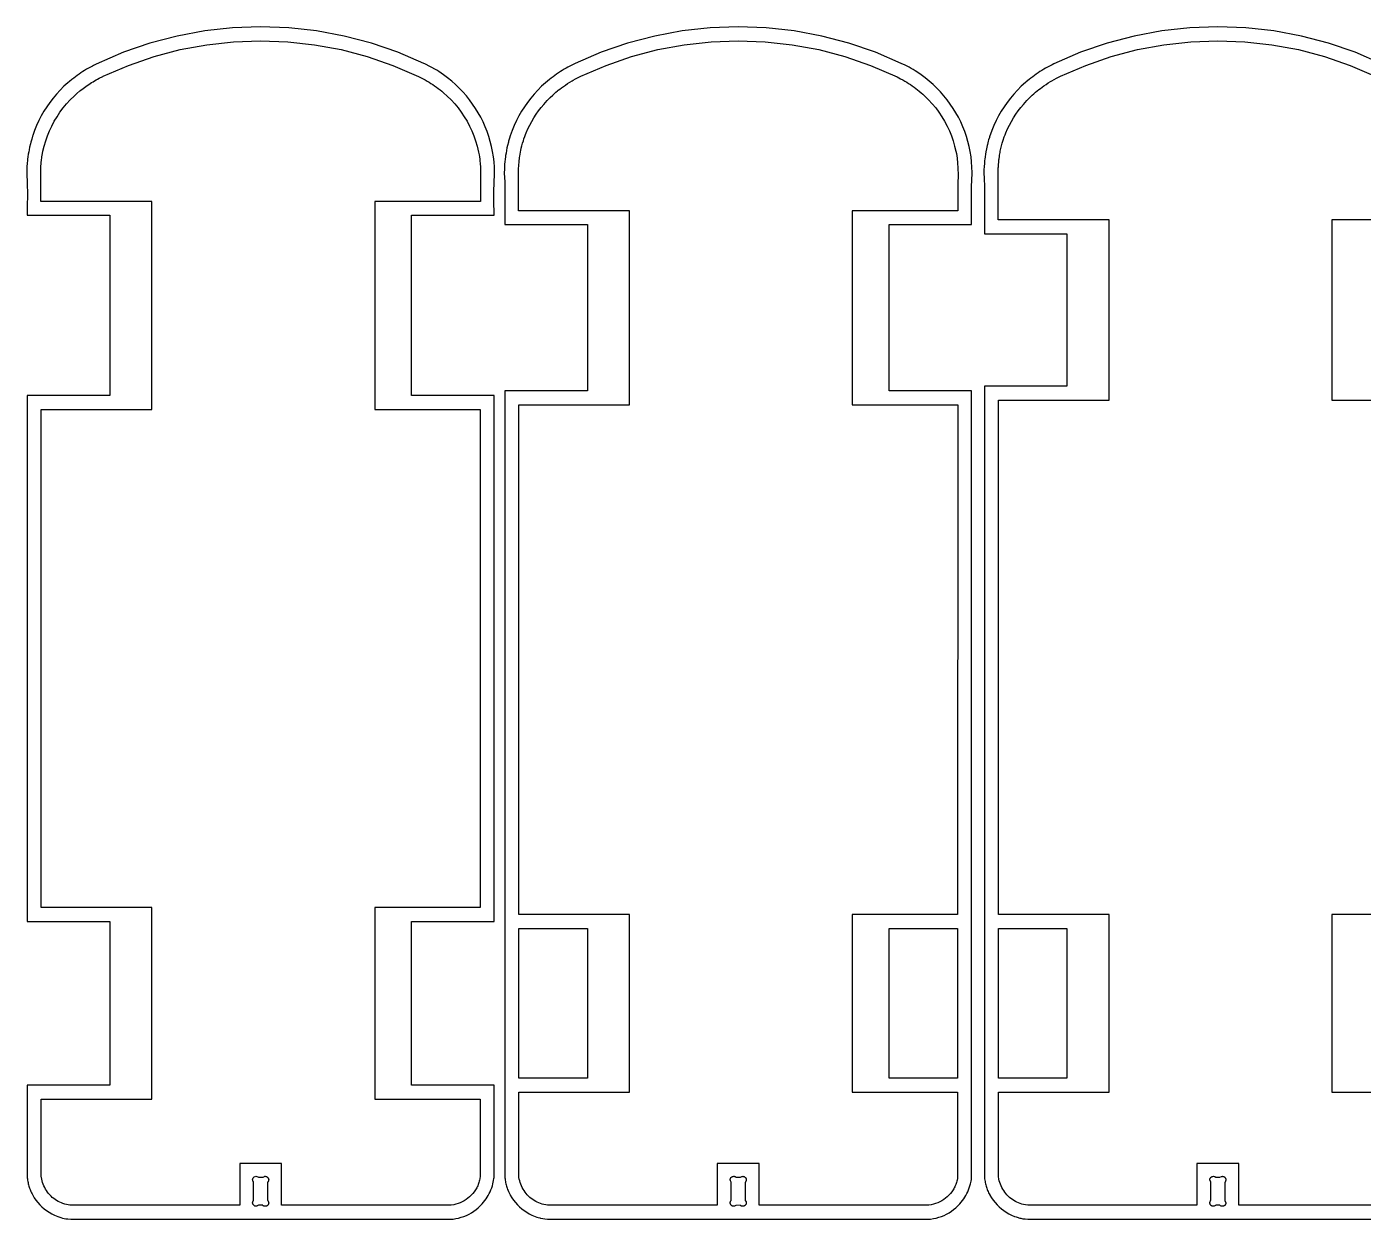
# Model space of a CAD drawing. Extents: x 33 to 204, y -108 to 31.
# Drawn here: x 100.81 to 148.54, y -58.58 to -16.02 of the extents above; entities that cross this region are included whole.
import ezdxf

# ---------------------------------------------------------------- set-up
doc = ezdxf.new("R2010")
doc.units = 0
doc.layers.add('SECTIONCUTEDGES', color=18, linetype='CONTINUOUS')

msp = doc.modelspace()

# ---------------------------------------------------------------- linework, layer by layer
at = {"layer": 'SECTIONCUTEDGES'}
for points in [[(101.92, -58.481), (102.028, -58.516), (102.092, -58.534), (102.148, -58.547), (102.204, -58.558), (102.28, -58.569), (102.382, -58.579), (115.945, -58.579), (116.034, -58.571), (116.133, -58.556), (116.231, -58.536), (116.327, -58.509), (116.422, -58.477), (116.515, -58.439), (116.605, -58.396), (116.693, -58.347), (116.777, -58.293), (116.858, -58.234), (116.935, -58.171), (117.008, -58.103), (117.077, -58.03), (117.126, -57.974), (117.172, -57.915), (117.215, -57.854), (117.256, -57.792), (117.293, -57.728), (117.328, -57.662), (117.36, -57.595), (117.389, -57.526), (117.415, -57.456), (117.438, -57.385), (117.457, -57.313), (117.483, -57.191), (117.494, -57.121), (117.497, -57.094), (117.498, -57.078), (117.498, -53.793), (114.552, -53.793), (114.552, -47.947), (117.498, -47.947), (117.498, -29.175), (114.552, -29.175), (114.552, -22.748), (117.498, -22.748), (117.498, -22.656), (117.496, -22.285), (117.494, -22.1), (117.495, -21.868), (117.5, -21.601), (117.506, -21.477), (117.514, -21.37), (117.517, -21.282), (117.517, -21.211), (117.511, -21.025), (117.498, -20.84), (117.476, -20.656), (117.446, -20.473), (117.409, -20.291), (117.364, -20.111), (117.311, -19.934), (117.25, -19.758), (117.182, -19.586), (117.107, -19.416), (117.025, -19.25), (116.935, -19.088), (116.838, -18.93), (116.735, -18.776), (116.625, -18.626), (116.509, -18.482), (116.387, -18.342), (116.259, -18.208), (116.125, -18.079), (115.986, -17.957), (115.842, -17.84), (115.693, -17.73), (115.529, -17.62), (115.45, -17.572), (115.381, -17.53), (115.279, -17.472), (115.225, -17.444), (115.025, -17.344), (114.986, -17.326), (114.064, -16.93), (113.117, -16.604), (112.148, -16.348), (111.162, -16.165), (110.166, -16.054), (109.165, -16.017), (108.163, -16.054), (107.167, -16.165), (106.182, -16.348), (105.213, -16.604), (104.265, -16.93), (103.288, -17.352), (103.193, -17.4), (103.155, -17.42), (103.085, -17.458), (103.016, -17.497), (102.948, -17.537), (102.88, -17.578), (102.813, -17.62), (102.747, -17.664), (102.681, -17.708), (102.616, -17.754), (102.552, -17.801), (102.489, -17.849), (102.427, -17.898), (102.337, -17.971), (102.285, -18.016), (102.143, -18.144), (102.008, -18.279), (101.879, -18.419), (101.756, -18.565), (101.64, -18.716), (101.53, -18.873), (101.428, -19.034), (101.333, -19.199), (101.246, -19.369), (101.166, -19.542), (101.094, -19.719), (101.03, -19.898), (101.02, -19.927), (100.989, -20.03), (100.959, -20.134), (100.944, -20.194), (100.915, -20.315), (100.896, -20.406), (100.882, -20.481), (100.867, -20.569), (100.853, -20.658), (100.842, -20.747), (100.837, -20.792), (100.828, -20.881), (100.818, -21.017), (100.816, -21.063), (100.813, -21.178), (100.812, -21.225), (100.814, -21.327), (100.818, -21.393), (100.822, -21.455), (100.829, -21.602), (100.833, -21.758), (100.834, -21.845), (100.835, -21.99), (100.832, -22.441), (100.831, -22.748), (103.778, -22.748), (103.778, -29.175), (100.831, -29.175), (100.831, -47.947), (103.778, -47.947), (103.778, -53.793), (100.831, -53.793), (100.832, -57.083), (100.833, -57.103), (100.838, -57.141), (100.844, -57.187), (100.851, -57.228), (100.859, -57.27), (100.868, -57.311), (100.878, -57.352), (100.889, -57.393), (100.902, -57.433), (100.915, -57.473), (100.93, -57.513), (100.945, -57.552), (100.962, -57.591), (100.98, -57.63), (101.001, -57.672), (101.025, -57.717), (101.08, -57.809), (101.141, -57.898), (101.207, -57.982), (101.279, -58.062), (101.355, -58.137), (101.436, -58.207), (101.522, -58.272), (101.611, -58.331), (101.704, -58.384), (101.8, -58.432)], [(118.574, -58.272), (118.664, -58.331), (118.757, -58.384), (118.853, -58.432), (118.97, -58.48), (119.026, -58.499), (119.071, -58.514), (119.135, -58.532), (119.163, -58.539), (119.238, -58.554), (119.314, -58.566), (119.407, -58.577), (119.437, -58.579), (132.997, -58.579), (133.086, -58.571), (133.186, -58.556), (133.283, -58.536), (133.38, -58.509), (133.475, -58.477), (133.568, -58.439), (133.658, -58.396), (133.745, -58.347), (133.83, -58.293), (133.91, -58.234), (133.988, -58.171), (134.061, -58.103), (134.13, -58.03), (134.178, -57.974), (134.224, -57.915), (134.268, -57.854), (134.308, -57.792), (134.346, -57.728), (134.381, -57.662), (134.413, -57.595), (134.442, -57.526), (134.468, -57.456), (134.49, -57.385), (134.51, -57.313), (134.53, -57.221), (134.541, -57.161), (134.548, -57.11), (134.551, -57.074), (134.551, -29.009), (131.605, -29.009), (131.605, -23.08), (134.551, -23.08), (134.551, -22.962), (134.546, -22.13), (134.546, -22.071), (134.549, -21.774), (134.551, -21.655), (134.555, -21.549), (134.56, -21.46), (134.563, -21.424), (134.569, -21.318), (134.57, -21.221), (134.564, -21.025), (134.55, -20.84), (134.529, -20.656), (134.499, -20.473), (134.462, -20.291), (134.416, -20.111), (134.364, -19.934), (134.303, -19.758), (134.235, -19.586), (134.16, -19.416), (134.077, -19.25), (133.988, -19.088), (133.891, -18.93), (133.788, -18.776), (133.678, -18.626), (133.562, -18.482), (133.44, -18.342), (133.312, -18.208), (133.178, -18.079), (133.039, -17.957), (132.894, -17.84), (132.745, -17.73), (132.591, -17.627), (132.533, -17.59), (132.463, -17.548), (132.389, -17.503), (132.32, -17.466), (132.178, -17.393), (132.04, -17.326), (131.117, -16.93), (130.169, -16.604), (129.2, -16.348), (128.215, -16.165), (127.219, -16.054), (126.217, -16.017), (125.216, -16.054), (124.22, -16.165), (123.234, -16.348), (122.265, -16.604), (121.318, -16.93), (120.397, -17.325), (120.208, -17.42), (120.138, -17.458), (120.069, -17.497), (120, -17.537), (119.933, -17.578), (119.866, -17.62), (119.799, -17.664), (119.734, -17.708), (119.669, -17.754), (119.605, -17.801), (119.542, -17.849), (119.479, -17.898), (119.406, -17.958), (119.337, -18.016), (119.196, -18.144), (119.061, -18.279), (118.931, -18.419), (118.808, -18.565), (118.692, -18.716), (118.583, -18.873), (118.481, -19.034), (118.386, -19.199), (118.298, -19.369), (118.219, -19.542), (118.147, -19.719), (118.078, -19.913), (118.05, -20), (118.02, -20.104), (118.012, -20.134), (117.982, -20.254), (117.961, -20.345), (117.943, -20.437), (117.927, -20.525), (117.912, -20.614), (117.906, -20.658), (117.894, -20.747), (117.885, -20.836), (117.877, -20.926), (117.87, -21.04), (117.867, -21.109), (117.865, -21.225), (117.865, -21.261), (117.869, -21.384), (117.88, -21.563), (117.884, -21.664), (117.888, -22.087), (117.888, -22.22), (117.885, -22.627), (117.884, -23.08), (120.83, -23.08), (120.83, -29.009), (117.884, -29.009), (117.884, -57.08), (117.886, -57.103), (117.89, -57.141), (117.897, -57.187), (117.903, -57.228), (117.911, -57.27), (117.921, -57.311), (117.931, -57.352), (117.942, -57.393), (117.954, -57.433), (117.968, -57.473), (117.982, -57.513), (117.998, -57.552), (118.015, -57.591), (118.033, -57.63), (118.069, -57.702), (118.076, -57.714), (118.133, -57.809), (118.194, -57.898), (118.26, -57.982), (118.332, -58.062), (118.408, -58.137), (118.489, -58.207)], [(101.826, -57.875), (101.775, -57.837), (101.726, -57.797), (101.679, -57.754), (101.635, -57.708), (101.593, -57.66), (101.554, -57.61), (101.517, -57.558), (101.483, -57.504), (101.453, -57.448), (101.425, -57.39), (101.401, -57.332), (101.379, -57.271), (101.361, -57.21), (101.347, -57.148), (101.33, -57.035), (101.33, -54.291), (105.281, -54.291), (105.281, -47.448), (101.33, -47.448), (101.33, -29.674), (105.281, -29.674), (105.281, -22.25), (101.318, -22.25), (101.318, -21.911), (101.314, -21.171), (101.317, -21.065), (101.321, -20.981), (101.325, -20.922), (101.331, -20.864), (101.34, -20.776), (101.351, -20.689), (101.356, -20.66), (101.375, -20.545), (101.393, -20.46), (101.437, -20.274), (101.491, -20.091), (101.554, -19.911), (101.626, -19.734), (101.707, -19.561), (101.796, -19.393), (101.894, -19.229), (102, -19.07), (102.114, -18.917), (102.236, -18.77), (102.365, -18.629), (102.501, -18.495), (102.604, -18.401), (102.712, -18.309), (102.749, -18.28), (102.823, -18.222), (102.873, -18.185), (102.923, -18.149), (102.973, -18.113), (103.024, -18.078), (103.076, -18.044), (103.128, -18.011), (103.18, -17.979), (103.233, -17.947), (103.287, -17.916), (103.341, -17.886), (103.395, -17.857), (103.529, -17.79), (103.545, -17.782), (104.445, -17.396), (105.358, -17.082), (106.291, -16.835), (107.24, -16.659), (108.2, -16.552), (109.165, -16.517), (110.13, -16.552), (111.089, -16.659), (112.038, -16.835), (112.972, -17.082), (113.885, -17.396), (114.798, -17.788), (114.829, -17.803), (114.973, -17.878), (115.043, -17.916), (115.111, -17.956), (115.179, -17.997), (115.246, -18.04), (115.313, -18.083), (115.378, -18.128), (115.442, -18.174), (115.506, -18.222), (115.569, -18.27), (115.63, -18.32), (115.691, -18.371), (115.829, -18.495), (115.965, -18.629), (116.094, -18.77), (116.215, -18.917), (116.329, -19.07), (116.435, -19.229), (116.533, -19.393), (116.623, -19.561), (116.703, -19.734), (116.775, -19.911), (116.838, -20.091), (116.892, -20.274), (116.943, -20.488), (116.962, -20.588), (116.974, -20.66), (116.986, -20.748), (116.993, -20.806), (117.002, -20.894), (117.011, -21.024), (117.014, -21.108), (117.015, -21.15), (117.015, -21.235), (117.013, -21.573), (117.011, -22.25), (113.237, -22.25), (113.237, -29.674), (117, -29.674), (117, -47.448), (113.237, -47.448), (113.237, -54.291), (117, -54.291), (116.999, -57.038), (116.986, -57.139), (116.978, -57.181), (116.969, -57.222), (116.958, -57.262), (116.945, -57.302), (116.93, -57.342), (116.915, -57.381), (116.897, -57.419), (116.879, -57.457), (116.858, -57.494), (116.837, -57.53), (116.814, -57.565), (116.789, -57.6), (116.739, -57.663), (116.685, -57.722), (116.628, -57.778), (116.566, -57.83), (116.501, -57.877), (116.433, -57.92), (116.362, -57.958), (116.289, -57.992), (116.214, -58.02), (116.137, -58.043), (116.059, -58.061), (115.965, -58.076), (115.914, -58.08), (109.913, -58.08), (109.913, -56.583), (108.416, -56.583), (108.416, -58.08), (102.41, -58.08), (102.353, -58.074), (102.291, -58.065), (102.229, -58.053), (102.167, -58.037), (102.107, -58.018), (102.048, -57.996), (101.99, -57.97), (101.933, -57.941), (101.879, -57.909)], [(118.931, -57.909), (118.878, -57.875), (118.827, -57.837), (118.779, -57.797), (118.732, -57.754), (118.687, -57.708), (118.645, -57.66), (118.606, -57.61), (118.57, -57.558), (118.536, -57.504), (118.505, -57.448), (118.478, -57.39), (118.453, -57.332), (118.432, -57.271), (118.414, -57.21), (118.4, -57.148), (118.388, -57.083), (118.383, -57.046), (118.383, -57.037), (118.383, -54.042), (122.334, -54.042), (122.334, -47.697), (118.383, -47.697), (118.383, -29.508), (122.334, -29.508), (122.334, -22.582), (118.371, -22.582), (118.373, -22.21), (118.376, -21.839), (118.375, -21.654), (118.371, -21.421), (118.37, -21.31), (118.371, -21.183), (118.375, -21.088), (118.382, -20.965), (118.394, -20.829), (118.409, -20.693), (118.42, -20.62), (118.427, -20.575), (118.443, -20.485), (118.452, -20.44), (118.472, -20.35), (118.494, -20.262), (118.518, -20.173), (118.545, -20.086), (118.566, -20.022), (118.597, -19.936), (118.625, -19.863), (118.65, -19.8), (118.71, -19.663), (118.775, -19.529), (118.846, -19.397), (118.922, -19.268), (119.002, -19.143), (119.088, -19.02), (119.179, -18.902), (119.274, -18.787), (119.401, -18.646), (119.454, -18.592), (119.506, -18.541), (119.592, -18.459), (119.65, -18.407), (119.707, -18.358), (119.765, -18.31), (119.794, -18.286), (119.853, -18.24), (119.913, -18.194), (119.974, -18.15), (120.044, -18.101), (120.123, -18.048), (120.204, -17.997), (120.285, -17.947), (120.327, -17.924), (120.41, -17.877), (120.597, -17.782), (121.498, -17.396), (122.41, -17.082), (123.344, -16.835), (124.293, -16.659), (125.253, -16.552), (126.217, -16.517), (127.182, -16.552), (128.142, -16.659), (129.091, -16.835), (130.024, -17.082), (130.937, -17.396), (131.891, -17.808), (132.015, -17.872), (132.095, -17.916), (132.164, -17.956), (132.232, -17.997), (132.299, -18.04), (132.365, -18.083), (132.431, -18.128), (132.495, -18.174), (132.559, -18.222), (132.621, -18.27), (132.683, -18.32), (132.744, -18.371), (132.807, -18.427), (132.874, -18.488), (133.017, -18.629), (133.146, -18.77), (133.268, -18.917), (133.382, -19.07), (133.488, -19.229), (133.586, -19.393), (133.675, -19.561), (133.756, -19.734), (133.828, -19.911), (133.891, -20.091), (133.945, -20.274), (133.989, -20.46), (134.006, -20.543), (134.021, -20.628), (134.032, -20.712), (134.036, -20.741), (134.047, -20.855), (134.052, -20.913), (134.059, -21.028), (134.063, -21.119), (134.065, -21.244), (134.065, -21.369), (134.061, -21.557), (134.06, -21.682), (134.061, -22.033), (134.063, -22.246), (134.064, -22.582), (130.289, -22.582), (130.289, -29.508), (134.053, -29.508), (134.052, -47.697), (130.289, -47.697), (130.289, -54.042), (134.052, -54.042), (134.052, -57.047), (134.048, -57.082), (134.041, -57.128), (134.031, -57.181), (134.021, -57.222), (134.01, -57.262), (133.997, -57.302), (133.983, -57.342), (133.967, -57.381), (133.95, -57.419), (133.931, -57.457), (133.911, -57.494), (133.889, -57.53), (133.866, -57.565), (133.842, -57.6), (133.792, -57.663), (133.738, -57.722), (133.68, -57.778), (133.619, -57.83), (133.554, -57.877), (133.486, -57.92), (133.415, -57.958), (133.342, -57.992), (133.267, -58.02), (133.19, -58.043), (133.111, -58.061), (133.028, -58.074), (132.974, -58.08), (126.966, -58.08), (126.966, -56.583), (125.469, -56.583), (125.469, -58.08), (119.455, -58.079), (119.406, -58.074), (119.343, -58.065), (119.281, -58.053), (119.22, -58.037), (119.16, -58.018), (119.1, -57.996), (119.043, -57.97), (118.986, -57.941)], [(118.383, -53.544), (118.383, -48.196), (120.83, -48.196), (120.83, -53.544)], [(131.605, -53.544), (131.605, -48.196), (134.052, -48.196), (134.052, -53.544)], [(135.509, -53.544), (135.509, -48.196), (137.956, -48.196), (137.956, -53.544)], [(108.946, -58.102), (108.94, -58.099), (108.928, -58.091), (108.917, -58.081), (108.905, -58.068), (108.895, -58.053), (108.887, -58.037), (108.882, -58.02), (108.879, -58.002), (108.879, -57.984), (108.88, -57.971), (108.883, -57.958), (108.887, -57.946), (108.892, -57.934), (108.899, -57.923), (108.903, -57.918), (108.909, -57.91), (108.912, -57.908), (108.915, -57.904), (108.914, -57.256), (108.904, -57.245), (108.891, -57.223), (108.881, -57.194), (108.879, -57.164), (108.884, -57.134), (108.897, -57.106), (108.916, -57.082), (108.939, -57.064), (108.967, -57.051), (108.997, -57.046), (109.027, -57.048), (109.06, -57.059), (109.085, -57.076), (109.087, -57.079), (109.092, -57.082), (109.241, -57.081), (109.259, -57.072), (109.282, -57.059), (109.297, -57.051), (109.305, -57.049), (109.317, -57.046), (109.33, -57.045), (109.344, -57.047), (109.353, -57.048), (109.362, -57.051), (109.37, -57.054), (109.379, -57.057), (109.387, -57.062), (109.395, -57.066), (109.402, -57.072), (109.409, -57.078), (109.416, -57.084), (109.422, -57.091), (109.427, -57.098), (109.435, -57.11), (109.441, -57.122), (109.446, -57.135), (109.449, -57.148), (109.451, -57.162), (109.451, -57.176), (109.45, -57.189), (109.447, -57.202), (109.443, -57.215), (109.437, -57.227), (109.431, -57.239), (109.419, -57.253), (109.416, -57.255), (109.414, -57.258), (109.415, -57.907), (109.417, -57.911), (109.443, -57.958), (109.448, -57.97), (109.45, -57.983), (109.451, -57.987), (109.451, -58), (109.45, -58.009), (109.448, -58.018), (109.446, -58.027), (109.443, -58.036), (109.439, -58.044), (109.435, -58.053), (109.43, -58.06), (109.425, -58.068), (109.419, -58.075), (109.412, -58.082), (109.405, -58.088), (109.392, -58.097), (109.38, -58.104), (109.368, -58.109), (109.355, -58.113), (109.341, -58.116), (109.327, -58.117), (109.321, -58.117), (109.307, -58.115), (109.294, -58.113), (109.281, -58.109), (109.269, -58.103), (109.258, -58.096), (109.246, -58.088), (109.241, -58.081), (109.239, -58.08), (109.09, -58.08), (109.068, -58.092), (109.045, -58.105), (109.033, -58.111), (109.02, -58.115), (109.011, -58.116), (108.998, -58.117), (108.986, -58.116), (108.972, -58.113), (108.959, -58.108)], [(126.001, -58.103), (125.988, -58.096), (125.977, -58.088), (125.966, -58.078), (125.957, -58.067), (125.949, -58.055), (125.943, -58.042), (125.938, -58.029), (125.934, -58.015), (125.933, -58.001), (125.932, -57.985), (125.934, -57.97), (125.938, -57.954), (125.94, -57.947), (125.947, -57.933), (125.955, -57.919), (125.968, -57.904), (125.966, -57.252), (125.954, -57.231), (125.941, -57.208), (125.936, -57.196), (125.932, -57.183), (125.932, -57.179), (125.931, -57.166), (125.932, -57.153), (125.934, -57.144), (125.936, -57.135), (125.939, -57.126), (125.943, -57.118), (125.947, -57.11), (125.952, -57.102), (125.958, -57.094), (125.963, -57.087), (125.97, -57.081), (125.977, -57.075), (125.99, -57.065), (125.996, -57.062), (126.008, -57.056), (126.014, -57.053), (126.027, -57.049), (126.041, -57.047), (126.055, -57.046), (126.068, -57.046), (126.082, -57.048), (126.094, -57.051), (126.107, -57.056), (126.119, -57.062), (126.13, -57.07), (126.136, -57.075), (126.142, -57.081), (126.145, -57.082), (126.291, -57.082), (126.298, -57.08), (126.341, -57.055), (126.353, -57.05), (126.366, -57.047), (126.379, -57.045), (126.387, -57.046), (126.396, -57.047), (126.405, -57.048), (126.414, -57.051), (126.423, -57.054), (126.431, -57.057), (126.439, -57.062), (126.447, -57.066), (126.455, -57.072), (126.462, -57.078), (126.468, -57.084), (126.475, -57.091), (126.484, -57.104), (126.491, -57.116), (126.496, -57.129), (126.5, -57.142), (126.502, -57.155), (126.504, -57.169), (126.503, -57.183), (126.501, -57.196), (126.498, -57.209), (126.493, -57.221), (126.49, -57.227), (126.483, -57.239), (126.474, -57.251), (126.468, -57.255), (126.467, -57.258), (126.467, -57.905), (126.47, -57.911), (126.496, -57.958), (126.5, -57.97), (126.503, -57.983), (126.504, -57.987), (126.504, -58), (126.502, -58.009), (126.501, -58.018), (126.498, -58.027), (126.495, -58.036), (126.492, -58.044), (126.487, -58.053), (126.483, -58.06), (126.477, -58.068), (126.471, -58.075), (126.465, -58.082), (126.458, -58.088), (126.445, -58.097), (126.433, -58.104), (126.42, -58.109), (126.407, -58.113), (126.394, -58.116), (126.38, -58.117), (126.367, -58.116), (126.353, -58.114), (126.347, -58.113), (126.334, -58.109), (126.322, -58.103), (126.31, -58.096), (126.297, -58.086), (126.292, -58.081), (126.29, -58.08), (126.137, -58.082), (126.087, -58.11), (126.072, -58.115), (126.052, -58.116), (126.042, -58.116), (126.028, -58.113), (126.014, -58.109)], [(143.124, -58.102), (143.115, -58.097), (143.106, -58.09), (143.098, -58.083), (143.09, -58.075), (143.083, -58.067), (143.077, -58.058), (143.071, -58.048), (143.067, -58.038), (143.063, -58.027), (143.061, -58.017), (143.059, -58.006), (143.058, -57.989), (143.06, -57.973), (143.063, -57.957), (143.069, -57.941), (143.076, -57.927), (143.086, -57.913), (143.094, -57.905), (143.094, -57.903), (143.094, -57.256), (143.092, -57.252), (143.065, -57.198), (143.061, -57.187), (143.059, -57.176), (143.058, -57.164), (143.058, -57.153), (143.061, -57.141), (143.064, -57.13), (143.068, -57.119), (143.074, -57.108), (143.08, -57.098), (143.088, -57.089), (143.096, -57.081), (143.105, -57.073), (143.115, -57.066), (143.125, -57.06), (143.136, -57.055), (143.147, -57.051), (143.164, -57.047), (143.183, -57.046), (143.189, -57.046), (143.207, -57.048), (143.225, -57.053), (143.231, -57.055), (143.247, -57.063), (143.263, -57.075), (143.267, -57.08), (143.27, -57.082), (143.419, -57.082), (143.477, -57.053), (143.488, -57.049), (143.5, -57.047), (143.511, -57.046), (143.523, -57.047), (143.528, -57.047), (143.545, -57.052), (143.556, -57.057), (143.567, -57.062), (143.577, -57.068), (143.586, -57.076), (143.595, -57.084), (143.602, -57.093), (143.609, -57.103), (143.615, -57.113), (143.62, -57.124), (143.624, -57.135), (143.628, -57.152), (143.629, -57.171), (143.628, -57.189), (143.627, -57.195), (143.622, -57.213), (143.619, -57.222), (143.612, -57.235), (143.607, -57.243), (143.599, -57.252), (143.594, -57.256), (143.593, -57.259), (143.593, -57.903), (143.595, -57.91), (143.622, -57.964), (143.626, -57.975), (143.628, -57.987), (143.629, -57.992), (143.629, -58.004), (143.628, -58.015), (143.623, -58.032), (143.619, -58.043), (143.613, -58.054), (143.607, -58.064), (143.599, -58.073), (143.591, -58.082), (143.582, -58.089), (143.573, -58.096), (143.562, -58.102), (143.552, -58.107), (143.54, -58.111), (143.523, -58.115), (143.504, -58.116), (143.492, -58.116), (143.474, -58.113), (143.462, -58.109), (143.442, -58.1), (143.422, -58.084), (143.42, -58.082), (143.418, -58.08), (143.416, -58.08), (143.269, -58.08), (143.264, -58.082), (143.214, -58.11), (143.198, -58.115), (143.188, -58.116), (143.171, -58.116), (143.15, -58.112), (143.134, -58.107)]]:
    msp.add_lwpolyline(points, close=True, dxfattribs=at)
for points in [[(149.168, -17.327), (148.243, -16.93), (147.296, -16.604), (146.326, -16.348), (145.341, -16.165), (144.345, -16.054), (143.344, -16.017), (142.342, -16.054), (141.346, -16.165), (140.361, -16.348), (139.392, -16.604), (138.444, -16.93), (137.491, -17.34), (137.429, -17.371), (137.353, -17.41), (137.264, -17.458), (137.195, -17.497), (137.126, -17.537), (137.059, -17.578), (136.992, -17.62), (136.925, -17.664), (136.86, -17.708), (136.795, -17.754), (136.731, -17.801), (136.668, -17.849), (136.606, -17.898), (136.5, -17.985), (136.477, -18.004), (136.322, -18.144), (136.187, -18.279), (136.057, -18.419), (135.935, -18.565), (135.818, -18.716), (135.709, -18.873), (135.607, -19.034), (135.512, -19.199), (135.425, -19.369), (135.345, -19.542), (135.273, -19.719), (135.194, -19.942), (135.185, -19.971), (135.159, -20.059), (135.146, -20.104), (135.115, -20.224), (135.108, -20.254), (135.081, -20.376), (135.061, -20.481), (135.045, -20.569), (135.032, -20.658), (135.02, -20.747), (135.015, -20.792), (135.007, -20.881), (134.997, -21.017), (134.993, -21.109), (134.991, -21.225), (134.991, -21.282), (134.995, -21.384), (135.004, -21.519), (135.009, -21.638), (135.014, -21.949), (135.016, -22.244), (135.015, -22.462), (135.011, -22.94), (135.01, -23.412), (137.956, -23.412), (137.956, -28.843), (135.01, -28.843), (135.01, -57.083), (135.013, -57.108), (135.016, -57.141), (135.023, -57.187), (135.03, -57.228), (135.038, -57.27), (135.047, -57.311), (135.057, -57.352), (135.068, -57.393), (135.081, -57.433), (135.094, -57.473), (135.109, -57.513), (135.124, -57.552), (135.141, -57.591), (135.159, -57.63), (135.196, -57.704), (135.203, -57.716), (135.259, -57.809), (135.32, -57.898), (135.386, -57.982), (135.458, -58.062), (135.534, -58.137), (135.615, -58.207), (135.701, -58.272), (135.79, -58.331), (135.883, -58.384), (135.979, -58.432), (136.084, -58.475), (136.136, -58.494), (136.174, -58.506), (136.271, -58.534), (136.308, -58.543), (136.383, -58.558), (136.459, -58.569), (136.558, -58.579), (150.123, -58.579)], [(150.1, -58.08), (144.092, -58.08), (144.092, -56.583), (142.595, -56.583), (142.595, -58.08), (136.581, -58.079), (136.555, -58.077), (136.47, -58.065), (136.407, -58.053), (136.346, -58.037), (136.286, -58.018), (136.227, -57.996), (136.169, -57.97), (136.112, -57.941), (136.058, -57.909), (136.005, -57.875), (135.954, -57.837), (135.905, -57.797), (135.858, -57.754), (135.814, -57.708), (135.772, -57.66), (135.732, -57.61), (135.696, -57.558), (135.662, -57.504), (135.631, -57.448), (135.604, -57.39), (135.579, -57.332), (135.558, -57.271), (135.54, -57.21), (135.526, -57.148), (135.51, -57.055), (135.509, -57.035), (135.509, -54.042), (139.46, -54.042), (139.46, -47.697), (135.509, -47.697), (135.509, -29.342), (139.46, -29.342), (139.46, -22.914), (135.497, -22.914), (135.498, -22.509), (135.503, -21.959), (135.502, -21.741), (135.5, -21.566), (135.496, -21.36), (135.496, -21.237), (135.499, -21.135), (135.502, -21.054), (135.505, -21.013), (135.51, -20.932), (135.517, -20.852), (135.526, -20.771), (135.531, -20.731), (135.542, -20.643), (135.549, -20.596), (135.557, -20.549), (135.566, -20.501), (135.575, -20.454), (135.585, -20.408), (135.595, -20.361), (135.606, -20.314), (135.618, -20.268), (135.631, -20.222), (135.644, -20.175), (135.678, -20.066), (135.718, -19.951), (135.744, -19.881), (135.776, -19.8), (135.836, -19.663), (135.901, -19.529), (135.972, -19.397), (136.048, -19.268), (136.129, -19.143), (136.214, -19.02), (136.305, -18.902), (136.4, -18.787), (136.527, -18.646), (136.618, -18.554), (136.718, -18.459), (136.776, -18.407), (136.833, -18.358), (136.891, -18.31), (136.95, -18.263), (137.009, -18.217), (137.07, -18.172), (137.131, -18.128), (137.209, -18.074), (137.289, -18.022), (137.371, -17.972), (137.412, -17.947), (137.494, -17.9), (137.578, -17.855), (137.706, -17.79), (137.724, -17.782), (138.624, -17.396), (139.537, -17.082), (140.47, -16.835), (141.419, -16.659), (142.379, -16.552), (143.344, -16.517), (144.308, -16.552), (145.268, -16.659), (146.217, -16.835), (147.151, -17.082), (148.063, -17.396), (148.981, -17.79)], [(151.19, -22.914), (147.415, -22.914), (147.415, -29.342), (151.179, -29.342)], [(151.179, -47.697), (147.415, -47.697), (147.415, -54.042), (151.178, -54.042)]]:
    msp.add_lwpolyline(points, dxfattribs=at)

doc.saveas('drawing.dxf')
